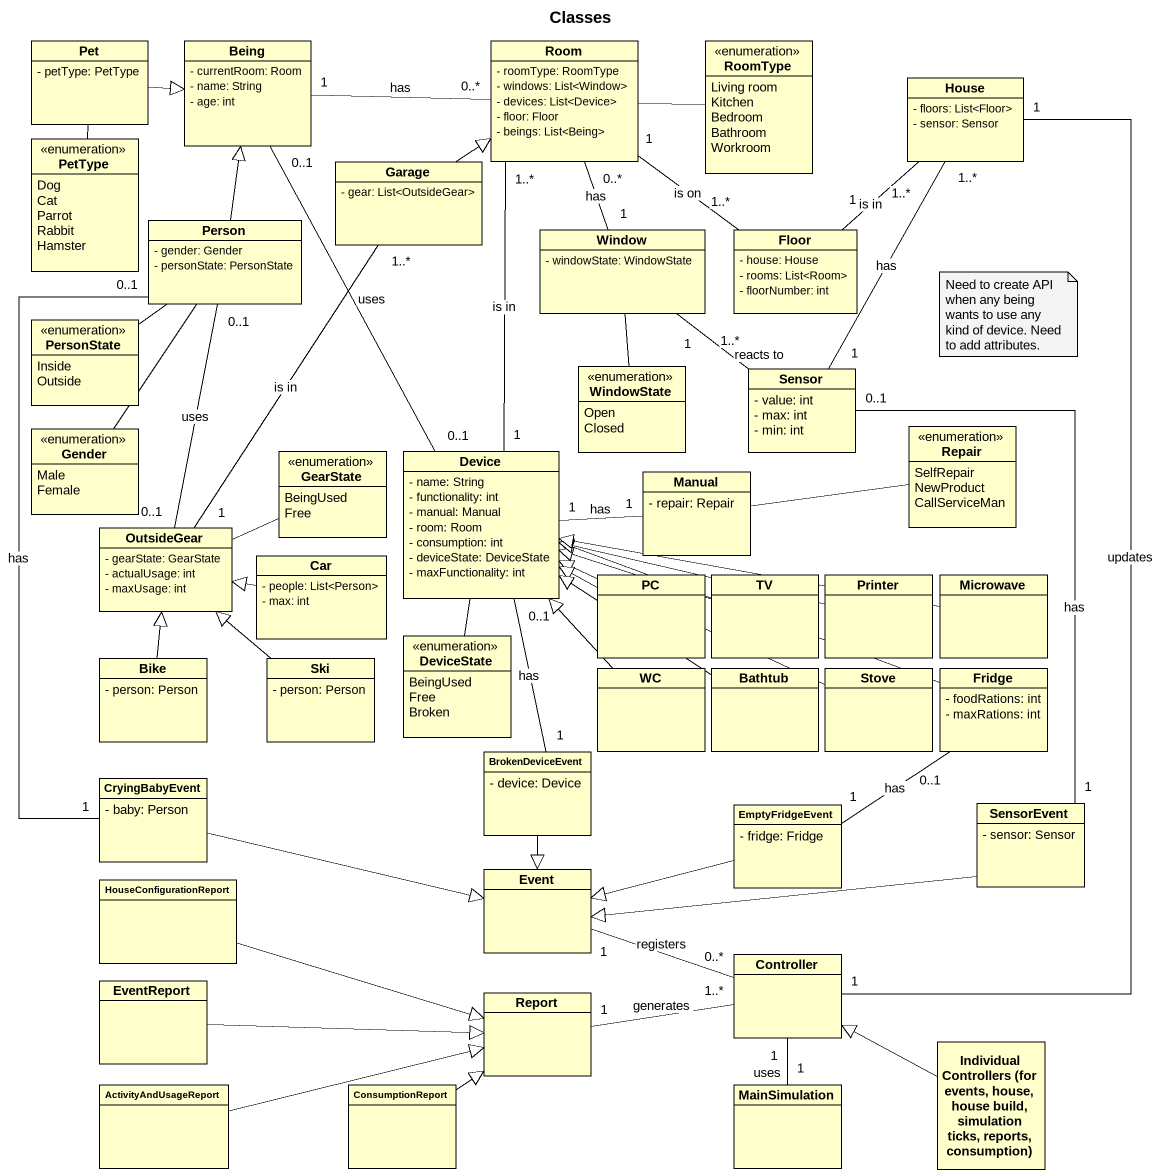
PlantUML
@startuml
title Classes
hide circle
hide empty members
skinparam classAttributeIconSize 0
class Pet {
  - petType: PetType
}
class Being {
  - currentRoom: Room
  - name: String
  - age: int
}
class Room {
  - roomType: RoomType
  - windows: List<Window>
  - devices: List<Device>
  - floor: Floor
  - beings: List<Being>
}
enum RoomType {
  Living room
  Kitchen
  Bedroom
  Bathroom
  Workroom
}
class House {
  - floors: List<Floor>
  - sensor: Sensor
}
enum PetType {
  Dog
  Cat
  Parrot
  Rabbit
  Hamster
}
class Garage {
  - gear: List<OutsideGear>
}
class "Person" as Person_ {
  - gender: Gender
  - personState: PersonState
}
class Window {
  - windowState: WindowState
}
class Floor {
  - house: House
  - rooms: List<Room>
  - floorNumber: int
}
enum PersonState {
  Inside
  Outside
}
enum WindowState {
  Open
  Closed
}
class Sensor {
  - value: int
  - max: int
  - min: int
}
enum Gender {
  Male
  Female
}
enum Repair {
  SelfRepair
  NewProduct
  CallServiceMan
}
enum GearState {
  BeingUsed
  Free
}
class Device {
  - name: String
  - functionality: int
  - manual: Manual
  - room: Room
  - consumption: int
  - deviceState: DeviceState
  - maxFunctionality: int
}
class Manual {
  - repair: Repair
}
class OutsideGear {
  - gearState: GearState
  - actualUsage: int
  - maxUsage: int
}
class Car {
  - people: List<Person>
  - max: int
}
class PC
class TV
class Printer
class Microwave
enum DeviceState {
  BeingUsed
  Free
  Broken
}
class Bike {
  - person: Person
}
class Ski {
  - person: Person
}
class WC
class Bathtub
class Stove
class Fridge {
  - foodRations: int
  - maxRations: int
}
class BrokenDeviceEvent {
  - device: Device
}
class CryingBabyEvent {
  - baby: Person
}
class EmptyFridgeEvent {
  - fridge: Fridge
}
class SensorEvent {
  - sensor: Sensor
}
class HouseConfigurationReport
class Event
class Controller
class EventReport
class Report
class "Individual Controllers (for events, house, house build, simulation ticks, reports, consumption)" as Individual_Controllers_for
class ActivityAndUsageReport
class ConsumptionReport
class MainSimulation
Pet -right-|> Being
Being "1" -right- "0..*" Room : has
Being "0..1" -- "0..1" Device : uses
Room "1" -- "1..*" Floor : is on
RoomType -left- Room
PetType -up- Pet
Garage -up-|> Room
Person_ -up-|> Being
Person_ "0..1" -- "0..1" OutsideGear : uses
Window "1" -up- "0..*" Room : has
Floor "1" -up- "1..*" House : is in
PersonState -up- Person_
WindowState -up- Window
Sensor "1" -up- "1..*" House : has
Sensor "1..*" -up- "1" Window : reacts to
Gender -up- Person_
Repair -left- Manual
GearState -left- OutsideGear
Device "1" -up- "1..*" Room : is in
Device "0..1" -- "1" BrokenDeviceEvent : has
Manual "1" -left- "1" Device : has
OutsideGear "1" -up- "1..*" Garage : is in
Car -left-|> OutsideGear
PC -left-|> Device
TV -left-|> Device
Printer -left-|> Device
Microwave -left-|> Device
DeviceState -up- Device
Bike -up-|> OutsideGear
Ski -up-|> OutsideGear
WC -up-|> Device
Bathtub -up-|> Device
Stove -left-|> Device
Fridge -left-|> Device
BrokenDeviceEvent --|> Event
CryingBabyEvent "1" -up- "0..1" Person_ : has
CryingBabyEvent -right-|> Event
EmptyFridgeEvent "1" -up- "0..1" Fridge : has
EmptyFridgeEvent -left-|> Event
SensorEvent "1" -up- "0..1" Sensor : has
SensorEvent -left-|> Event
HouseConfigurationReport -right-|> Report
Controller "1" -up- "1" House : updates
Controller "0..*" -left- "1" Event : registers
EventReport -right-|> Report
Report "1" -right- "1..*" Controller : generates
Individual_Controllers_for -left-|> Controller
ActivityAndUsageReport -right-|> Report
ConsumptionReport -up-|> Report
MainSimulation "1" -up- "1" Controller : uses
note as N1
  Need to create API when any being wants to use any kind of device. Need to add attributes.
end note
@enduml
